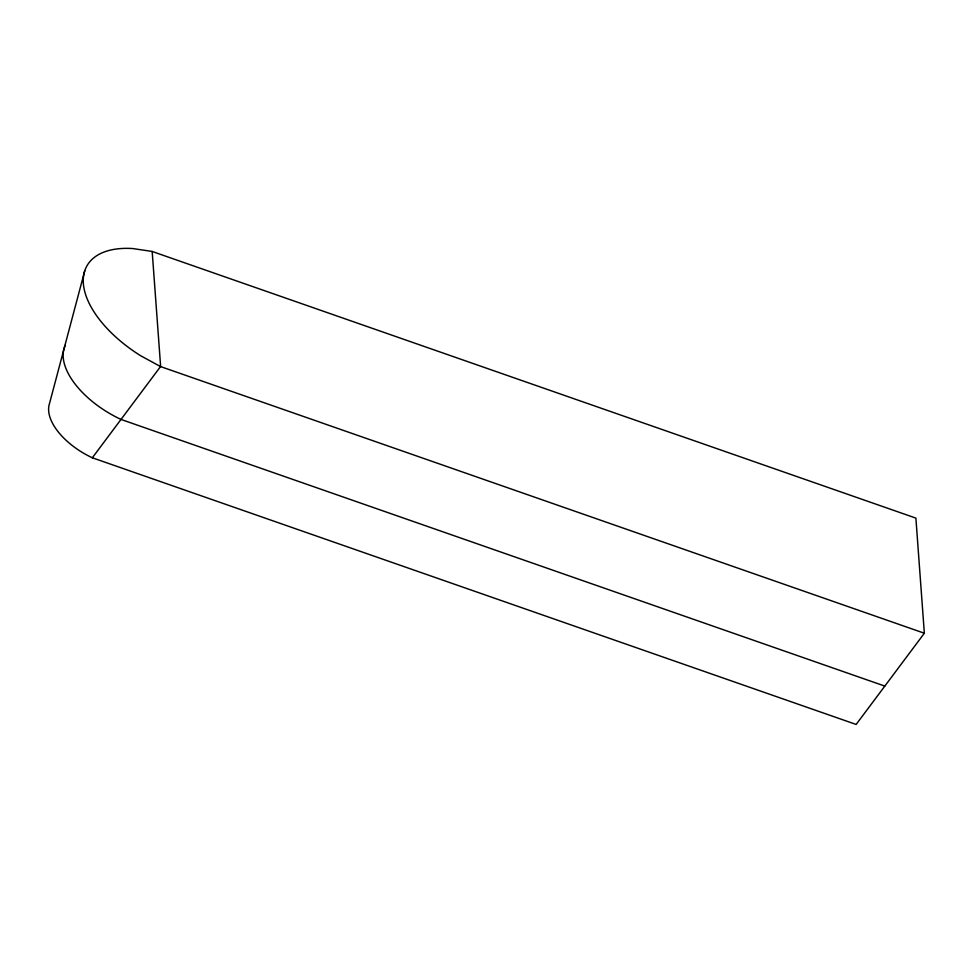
<?xml version="1.0" encoding="UTF-8"?>
<svg xmlns="http://www.w3.org/2000/svg" width="973" height="973" viewBox="0 0 973 973"><rect width="100%" height="100%" fill="white"/><g stroke="black" fill="none" stroke-linecap="round" stroke-linejoin="round"><path stroke-width="1.46" d="M84.748 270.847L49.441 403.771A55.619 29.141 29.7 0 0 92.326 457.784L856.143 724.447L924.35 633.228L915.885 518.11L152.068 251.435L132.802 248.553A98.541 51.593 29.8 0 0 83.35 283.435A98.541 51.593 29.8 0 0 140.684 355.753L160.533 366.566L924.35 633.228M92.326 457.784L160.533 366.566M884.798 686.087L120.98 419.424A73.62 38.543 29.8 0 1 65.373 345.111M152.177 251.484L160.642 366.602"/></g></svg>
